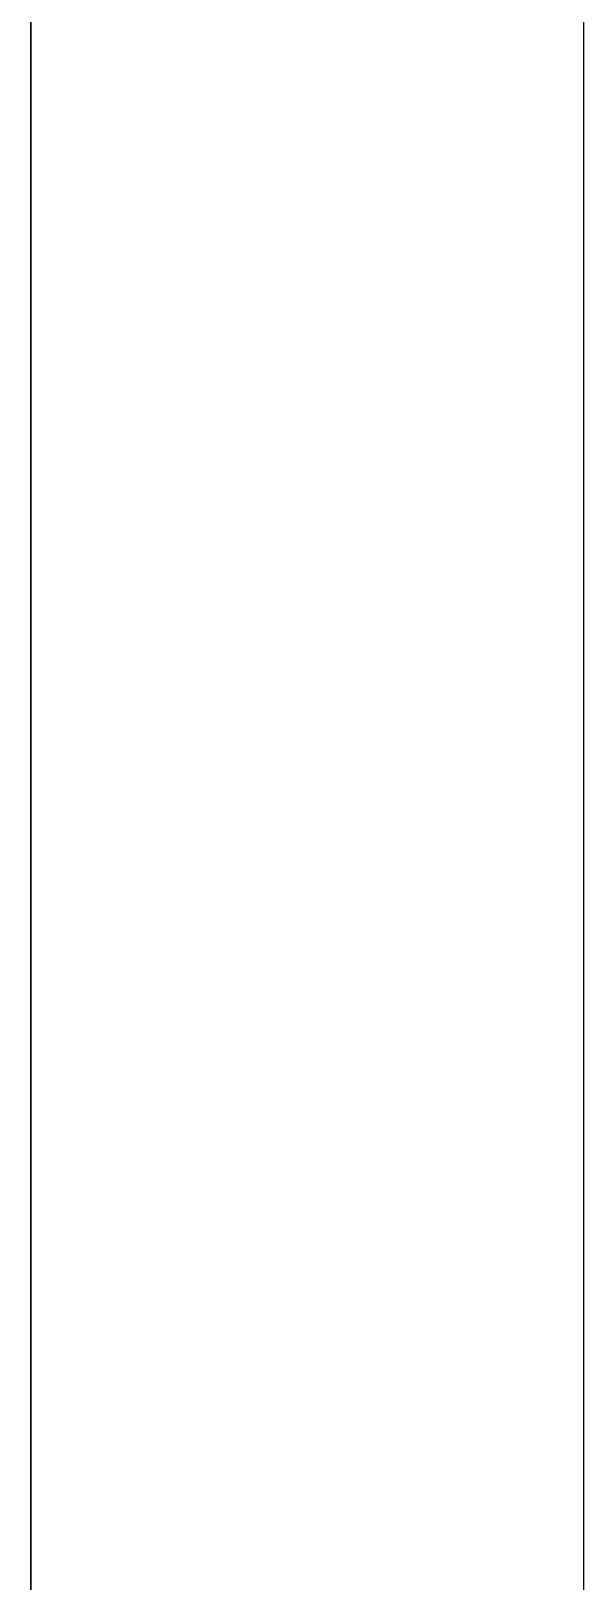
# Model space of a CAD drawing. Header units: millimetres. Extents: x -658 to 1307, y -81 to 472.
# Drawn here: x 531.07 to 536.79, y 363.44 to 379.47 of the extents above; entities that cross this region are included whole.
import ezdxf

# ---------------------------------------------------------------- set-up
doc = ezdxf.new("R2010")
doc.units = ezdxf.units.MM
doc.layers.get('0').update_dxf_attribs({"true_color": 0xffffff})
for name, color, linetype, true_color in [('gears', 134, 'Continuous', 0x009987), ('Layer1', 252, 'Continuous', 0x777799), ('Layer2', 36, 'Continuous', 0x664400), ('Layer3', 134, 'Continuous', 0x009987), ('Layer4', 252, 'Continuous', 0x777799), ('Version_1', 252, 'Continuous', 0x777799)]:
    doc.layers.add(name, color=color, linetype=linetype, true_color=true_color)

# ---------------------------------------------------------------- blocks, each defined once
blk = doc.blocks.new('Group_1')
for p, q in [((18.15, 0), (18.15, 54.5)), ((18.15, 0, 3), (18.15, 54.5, 3))]:
    blk.add_line(p, q)
blk = doc.blocks.new('Group_11')
for p, q in [((97.2, 0), (97.2, 82.888)), ((97.2, 0, 5), (97.2, 82.888, 5))]:
    blk.add_line(p, q)
blk = doc.blocks.new('Group_4')
for p, q in [((97.2, 0), (97.2, 82.888)), ((97.2, 0, 3), (97.2, 82.888, 3)), ((91.482, 68.388), (91.482, 0)), ((91.482, 68.388, 3), (91.482, 0, 3))]:
    blk.add_line(p, q)
blk = doc.blocks.new('Group_14')
for p, q in [((97.2, 0, 0.004), (97.2, 31.588, 0.001)), ((97.2, 0, 3.004), (97.2, 31.588, 3.001))]:
    blk.add_line(p, q)
blk = doc.blocks.new('Group_3')
for p, q in [((97.2, 0), (97.2, 74.888)), ((97.2, 0, 5), (97.2, 74.888, 5))]:
    blk.add_line(p, q)
blk = doc.blocks.new('Group_28')
at = {"layer": 'gears', "color": 251, "true_color": 0x565656}
blk.add_blockref('Group_1', (99.832, 0.997, 26.5), dxfattribs=at)
at = {"layer": 'Layer1', "color": 153, "true_color": 0x6495ed}
blk.add_blockref('Group_11', (26.5, 0, 29.5), dxfattribs=at)
at = {"layer": 'Layer2'}
blk.add_blockref('Group_4', (26.5, 0.117, 26.5), dxfattribs=at)
at = {"layer": 'Layer3'}
blk.add_blockref('Group_3', (26.5, 0, 21.5), dxfattribs=at)
at = {"layer": 'Layer4'}
blk.add_blockref('Group_14', (26.5, 0, 18.497), dxfattribs=at)

msp = doc.modelspace()

# ---------------------------------------------------------------- block references
at = {"layer": 'Version_1'}
msp.add_blockref('Group_28', (413.092, 351.127, -31.271), dxfattribs=at)

doc.saveas('drawing.dxf')
